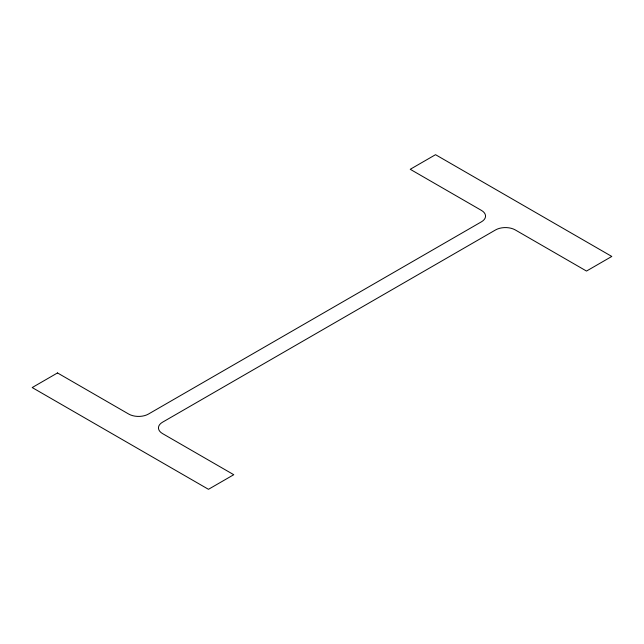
<?xml version="1.0" encoding="UTF-8"?>
<svg xmlns="http://www.w3.org/2000/svg" width="644" height="644" viewBox="0 0 644 644"><rect width="100%" height="100%" fill="white"/><g stroke="black" fill="none" stroke-linecap="round" stroke-linejoin="round"><path stroke-width="0.97" d="M57.501 372.94L32.2 387.551L208.463 489.311L233.764 474.709L162.53 433.581A13.927 8.042 0 0 1 162.53 422.206L495.566 229.932A13.927 8.042 0 0 1 515.272 229.932L586.499 271.06L611.8 256.449L435.537 154.689L410.236 169.292L481.471 210.419A13.927 8.042 0 0 1 481.471 221.794L148.434 414.068A13.927 8.042 0 0 1 128.728 414.068L57.501 372.94"/></g></svg>
